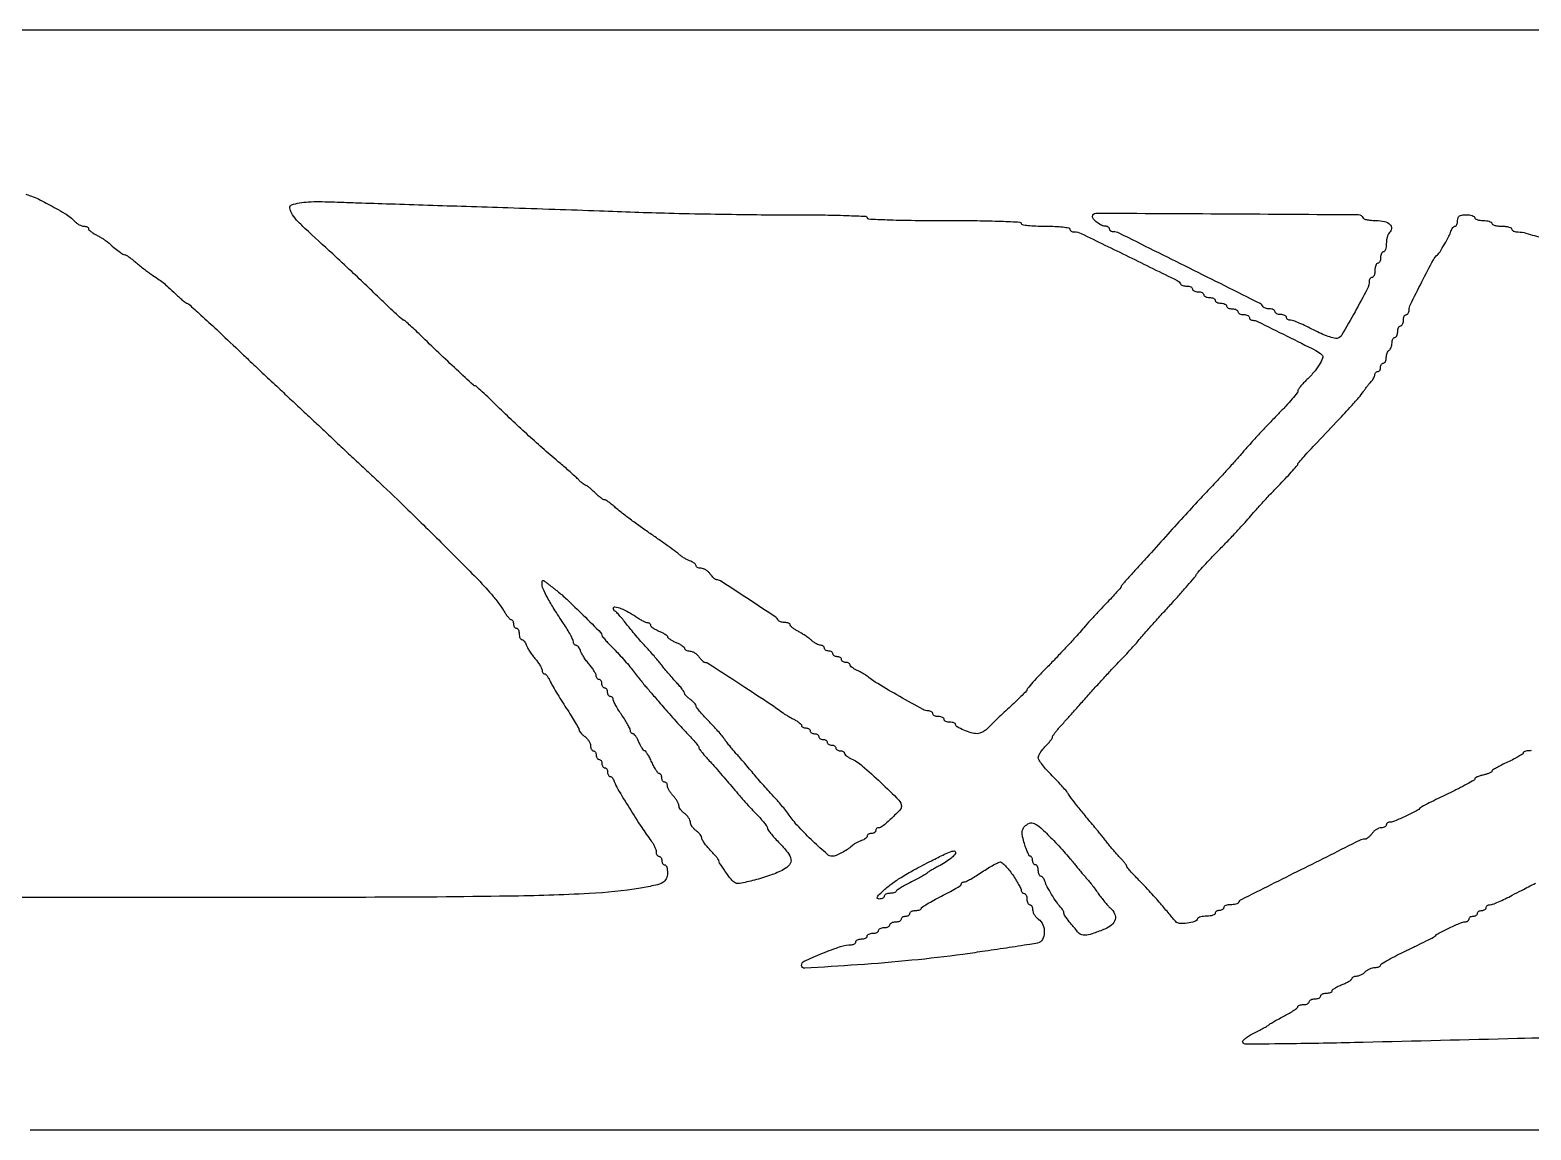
# Model space of a CAD drawing. Extents: x 375 to 2700, y 57 to 443.
# Drawn here: x 1538 to 2064, y 57 to 443 of the extents above; entities that cross this region are included whole.
import ezdxf

# ---------------------------------------------------------------- set-up
doc = ezdxf.new("R2010")
doc.units = 0

msp = doc.modelspace()

# ---------------------------------------------------------------- linework, layer by layer
for points in [[(2311.038966, 442.808116, 0.000006), (1547.582496, 442.770395, 0.000004), (781.411696, 442.718569, 0.042202)], [(1536.047531, 385.225126, -0.051824), (1541.148454, 383.175194, -0.002874), (1546.648724, 380.231333, -0.014624), (1549.651088, 378.486599, -0.026241), (1551.5942, 377.133899, -0.040246), (1553.10661, 375.75, 0.044172), (1553.850079, 375.080337, 0.038108), (1554.735978, 374.514063, 0.039906), (1555.624778, 374.124797, 0.083451), (1556.367295, 374, -0.048925), (1556.992111, 373.938715, -0.068925), (1557.520393, 373.755888, -0.089107), (1557.876108, 373.486284, -0.188304), (1558, 373.16898, 0.193066), (1558.16328, 372.761879, 0.030557), (1558.807812, 372.165246, 0.030119), (1559.696866, 371.523118, 0.022236), (1560.75, 370.91898, -0.010413), (1561.886336, 370.302343, -0.009625), (1563.026595, 369.623075, -0.009662), (1564.018437, 368.97914, -0.031412), (1564.638409, 368.5, 0.006495), (1566.937236, 366.532977, 0.015218), (1568.717709, 365.138692, 0.015457), (1570.08221, 364.199156, 0.143584), (1570.761431, 363.998779, -0.140849), (1571.195342, 363.873295, -0.012199), (1572.164295, 363.230451, -0.015302), (1573.29708, 362.385696, -0.011282), (1574.5, 361.384912, 0.008664), (1575.831213, 360.265545, 0.006246), (1577.353125, 359.061423, 0.00631), (1578.829523, 357.952431, 0.01358), (1580, 357.143984, -0.008231), (1582.365005, 355.547571, -0.017505), (1584.128615, 354.220097, -0.015283), (1585.936104, 352.663996, -0.004922), (1588.521089, 350.25, 0.00665), (1589.863961, 349.004617, 0.009911), (1591.074102, 347.954687, 0.005406), (1592.11316, 347.107552, 0.169903), (1592.420534, 347, -0.185184), (1593.071071, 346.750506, -0.001366), (1597.424148, 342.814136, -0.004143), (1602.937872, 337.716672, -0.001563), (1610.567301, 330.5, 0.001001), (1614.137016, 327.115797, 0.000432), (1618.90789, 322.61875, 0.000427), (1623.994284, 317.840768, 0.000566), (1628.633668, 313.5, -0.000336), (1633.08243, 309.341412, -0.000322), (1637.591172, 305.115625, -0.000318), (1641.565712, 301.380943, -0.001157), (1644.084635, 299, 0.001273), (1646.631819, 296.593458, 0.000331), (1650.739443, 292.7375, 0.000337), (1655.425833, 288.349999, 0.000344), (1660.084864, 284, -0.005603), (1670.009931, 274.535927, -0.00284), (1682.300942, 262.413004, -0.002298), (1693.878146, 250.757004, -0.016174), (1699.299871, 244.879306, -0.011325), (1700.493668, 243.43308, -0.008079), (1701.76659, 241.763023, -0.008162), (1702.929138, 240.130401, -0.017226), (1703.765478, 238.819867, 0.019197), (1704.460698, 237.739879, 0.026259), (1705.17232, 236.828336, 0.025129), (1705.816333, 236.158307, 0.19101), (1706.215608, 236, -0.184104), (1706.515044, 235.885877, -0.090423), (1706.769585, 235.559375, -0.070293), (1706.942088, 235.07398, -0.05032), (1707, 234.5, 0.064853), (1707.074694, 233.926543, 0.082425), (1707.29375, 233.440625, 0.098894), (1707.618646, 233.115568, 0.148195), (1708, 233, -0.191087), (1708.381882, 232.848523, -0.088204), (1708.70625, 232.4125, -0.068025), (1708.926307, 231.765418, -0.048028), (1709, 231, 0.044675), (1709.068541, 230.234421, 0.064527), (1709.273955, 229.5875, 0.08442), (1709.576219, 229.150174, 0.202082), (1709.932612, 229, -0.162935), (1710.332942, 228.865987, -0.060443), (1710.766334, 228.44842, -0.051763), (1711.16428, 227.840791, -0.042289), (1711.461189, 227.122282, 0.049897), (1711.855998, 226.206507, 0.016616), (1712.607711, 224.952411, 0.016352), (1713.537979, 223.609748, 0.017918), (1714.527355, 222.372282, -0.019658), (1715.473079, 221.180941, -0.0229), (1716.272294, 219.976545, -0.022693), (1716.847615, 218.910017, -0.112557), (1716.998779, 218.25, 0.065346), (1717.061975, 217.772134, 0.082709), (1717.24624, 217.367188, 0.098938), (1717.519249, 217.096305, 0.147111), (1717.839485, 217, -0.193045), (1718.237386, 216.840428, -0.036005), (1718.776004, 216.245808, -0.033891), (1719.339414, 215.415674, -0.025256), (1719.848784, 214.432537, 0.023351), (1720.571974, 213.023595, 0.00473), (1721.994109, 210.598466, 0.00498), (1723.70428, 207.807797, 0.004645), (1725.509299, 204.985754, -0.00516), (1727.230018, 202.28939, -0.007593), (1728.680857, 199.8827, -0.004012), (1729.855067, 197.828528, -0.128518), (1730, 197.273976, 0.149213), (1730.126069, 196.860935, 0.032236), (1730.5875, 196.262607, 0.030944), (1731.234362, 195.612961, 0.025294), (1732, 195, -0.052224), (1732.765149, 194.316802, -0.045499), (1733.4125, 193.459276, -0.047927), (1733.855253, 192.565449, -0.091287), (1734, 191.779241, 0.054248), (1734.074067, 191.098578, 0.073949), (1734.29375, 190.522652, 0.093597), (1734.618433, 190.136147, 0.173062), (1735, 190, -0.148195), (1735.381354, 189.884432, -0.098894), (1735.70625, 189.559375, -0.082425), (1735.925306, 189.073457, -0.064853), (1736, 188.5, 0.064853), (1736.074694, 187.926543, 0.082425), (1736.29375, 187.440625, 0.098894), (1736.618646, 187.115568, 0.148195), (1737, 187, -0.148195), (1737.381354, 186.884432, -0.098894), (1737.70625, 186.559375, -0.082425), (1737.925306, 186.073457, -0.064853), (1738, 185.5, 0.064853), (1738.074694, 184.926543, 0.082425), (1738.29375, 184.440625, 0.098894), (1738.618646, 184.115568, 0.148195), (1739, 184, -0.148195), (1739.381354, 183.884432, -0.098894), (1739.70625, 183.559375, -0.082425), (1739.925306, 183.073457, -0.064853), (1740, 182.5, 0.056959), (1740.065572, 181.926261, 0.076307), (1740.25949, 181.440625, 0.095369), (1740.54638, 181.115096, 0.166062), (1740.883369, 181, -0.160182), (1741.263407, 180.875044, -0.060145), (1741.676526, 180.485938, -0.051696), (1742.05725, 179.919618, -0.042642), (1742.343003, 179.25, 0.055074), (1743.582045, 176.535072, 0.004441), (1747.672424, 169.819371, 0.006516), (1751.968869, 163.101261, 0.017524), (1755.25, 158.476536, -0.029701), (1755.919777, 157.482063, -0.027515), (1756.485938, 156.390085, -0.02859), (1756.880136, 155.361981, -0.077396), (1757, 154.592271, 0.060922), (1757.074465, 153.983391, 0.079515), (1757.29375, 153.46773, 0.097418), (1757.618602, 153.122503, 0.156656), (1758, 153, -0.148195), (1758.381354, 152.884432, -0.098894), (1758.70625, 152.559375, -0.082425), (1758.925306, 152.073457, -0.064853), (1759, 151.5, 0.064853), (1759.074694, 150.926543, 0.082425), (1759.29375, 150.440625, 0.098894), (1759.618646, 150.115568, 0.148195), (1760, 150, -0.248869), (1760.383938, 149.796282, -0.065419), (1760.70625, 149.15301, -0.050578), (1760.927166, 148.221124, -0.032936), (1761, 147.116631, -0.106043), (1760.568517, 145.105035, -0.161769), (1759.370575, 143.801866, -0.074419), (1756.87974, 142.869648, -0.010583), (1751.5, 141.843986, -0.029729), (1733.51971, 139.898426, -0.008339), (1705.269353, 139.00349, -0.003443), (1655.226733, 138.597912, -0.000311), (1530, 138.523191, -0.000341), (1405.37658, 138.611122, -0.003405)], [(2063.765418, 190.073693, -0.048028), (2063, 190, 0.035676), (2062.233754, 189.945257, 0.053938), (2061.586455, 189.779687, 0.070374), (2061.141838, 189.53754, 0.235946), (2060.996443, 189.25, -0.252497), (2060.780969, 188.855014, -0.010688), (2059.380395, 187.985938, -0.016166), (2057.605333, 187.012383, -0.010555), (2055.5, 186, 0.009436), (2053.394537, 184.993349, 0.01459), (2051.619605, 184.037402, 0.008847), (2050.202533, 183.186222, 0.257178), (2050.003557, 182.829455, -0.262809), (2049.832938, 182.530977, -0.030209), (2049.119795, 182.162328, -0.03015), (2048.149715, 181.801143, -0.019987), (2047, 181.5, 0.022001), (2045.850651, 181.194005, 0.032827), (2044.88125, 180.818207, 0.034481), (2044.177154, 180.429536, 0.254669), (2044, 180.104282, -0.268215), (2043.763896, 179.695806, -0.004052), (2041.282813, 178.293289, -0.009659), (2038.295788, 176.711228, -0.006082), (2034.75, 174.973862, 0.00249), (2031.168922, 173.250991, 0.003764), (2028.070312, 171.712211, 0.001494), (2025.429035, 170.365733, 0.087604), (2025, 170.040124, -0.086721), (2023.608288, 168.980058, -0.008474), (2019.809686, 167.093354, -0.007695), (2015.926797, 165.318901, -0.103685), (2014.405499, 165, 0.069431), (2013.868319, 164.925045, 0.085487), (2013.412865, 164.70625, 0.100023), (2013.108342, 164.381338, 0.139299), (2013, 164, -0.173062), (2012.863853, 163.618433, -0.093597), (2012.477348, 163.29375, -0.073949), (2011.901422, 163.074067, -0.054248), (2011.220759, 163, 0.091287), (2010.434551, 162.855253, 0.047927), (2009.540724, 162.4125, 0.045499), (2008.683198, 161.765149, 0.052224), (2008, 161, -0.030467), (2007.374085, 160.234537, -0.034929), (2006.685933, 159.5875, -0.037459), (2006.035127, 159.132733, -0.134559), (2005.55084, 159, 0.116259), (2003.628482, 158.546894, 0.000434), (1982.979555, 148.217885, 0.000308), (1962.110682, 137.740151, 0.173369), (1961.166667, 136.75, -0.182175), (1960.880892, 136.460326, -0.041405), (1960.221354, 136.220313, -0.037653), (1959.366338, 136.055005, -0.028936), (1958.416667, 136, 0.039486), (1957.491297, 135.926807, 0.058687), (1956.709896, 135.70625, 0.077179), (1956.177934, 135.382736, 0.221088), (1956, 135, -0.148195), (1955.884432, 134.618646, -0.098894), (1955.559375, 134.29375, -0.082425), (1955.073457, 134.074694, -0.064853), (1954.5, 134, 0.064853), (1953.926543, 133.925306, 0.082425), (1953.440625, 133.70625, 0.098894), (1953.115568, 133.381354, 0.148195), (1953, 133, -0.250638), (1952.794591, 132.61597, -0.064635), (1952.143229, 132.29375, -0.050076), (1951.200605, 132.072814, -0.032551), (1950.083333, 132, 0.028158), (1948.942137, 131.935681, 0.037859), (1947.925521, 131.741975, 0.041861), (1947.150241, 131.461049, 0.196676), (1946.833333, 131.121616, -0.226948), (1945.756355, 130.094379, -0.049017), (1943.17254, 129.523443, -0.049138), (1940.499619, 129.466453, -0.201097), (1939.086003, 130.191257, 0.000052), (1938.443816, 130.953347, 0.000009), (1937.208168, 132.419343, 0.00001), (1935.755082, 134.143184, 0.000008), (1934.241702, 135.938423, 0.006561), (1932.5024, 137.947494, 0.00374), (1930.350687, 140.331854, 0.003734), (1928.148663, 142.699816, 0.006174), (1926.25, 144.662107, -0.006225), (1924.621326, 146.345711, -0.009381), (1923.248437, 147.85653, -0.004789), (1922.131988, 149.157379, -0.176727), (1922, 149.519139, 0.153602), (1921.894849, 149.853346, 0.012242), (1921.339062, 150.609051, 0.015672), (1920.611854, 151.490243, 0.011357), (1919.75, 152.426566, -0.009578), (1918.709857, 153.548547, -0.004698), (1917.426563, 155.014622, -0.004659), (1916.121242, 156.563405, -0.006751), (1915, 157.95711, 0.001915), (1913.921328, 159.324777, 0.001524), (1912.746988, 160.792863, 0.00154), (1911.65048, 162.146558, 0.003873), (1910.840811, 163.124302, -0.00264), (1907.37049, 167.294025, -0.004934), (1904.612899, 170.711354, -0.005074), (1902.537492, 173.391325, -0.031519), (1901.576649, 174.839557, 0.045046), (1900.949344, 175.731774, 0.006719), (1899.506704, 177.389069, 0.007512), (1897.742302, 179.303164, 0.006412), (1895.826649, 181.268589, -0.014368), (1893.978173, 183.226468, -0.019016), (1892.417828, 185.117399, -0.016637), (1891.252786, 186.754143, -0.147387), (1891, 187.593074, -0.109418), (1891.164449, 188.33555, -0.030736), (1891.734375, 189.385295, -0.029427), (1892.54317, 190.523784, -0.027227), (1893.5, 191.590909, 0.013254), (1894.457506, 192.60057, 0.017856), (1895.265625, 193.566496, 0.015032), (1895.874186, 194.39956, 0.151352), (1896, 194.805673, -0.138785), (1896.115524, 195.213853, -0.014892), (1896.660938, 196.043798, -0.017412), (1897.388304, 197.008587, -0.013177), (1898.25, 198.016857, 0.000968), (1899.573371, 199.490893, 0.00015), (1902.189062, 202.417514, 0.000167), (1905.272148, 205.871493, 0.000145), (1908.5, 209.492204, -0.002063), (1911.819906, 213.18754, -0.002046), (1915.179624, 216.865935, -0.002005), (1918.144734, 220.059944, -0.007952), (1920.005102, 221.985564, 0.006908), (1921.557067, 223.585267, 0.00434), (1923.328889, 225.49576, 0.004355), (1925.040199, 227.4066, 0.007949), (1926.398066, 229, -0.00801), (1928.015449, 230.897467, -0.001834), (1930.81196, 234.050366, -0.001896), (1934.062492, 237.660543, -0.001847), (1937.368793, 241.277841, 0.00334), (1940.53092, 244.758226, 0.004497), (1943.343895, 247.953543, 0.003111), (1945.658913, 250.665321, 0.047587), (1946.359162, 251.677304, -0.052822), (1947.046454, 252.648723, -0.004482), (1949.090608, 254.931714, -0.005902), (1951.591521, 257.610742, -0.004534), (1954.383334, 260.478976, 0.004266), (1957.40114, 263.576068, 0.003464), (1960.584479, 266.945729, 0.0035), (1963.475178, 270.092282, 0.009085), (1965.5, 272.410829, -0.007605), (1967.471107, 274.681398, -0.003289), (1970.160938, 277.646838, -0.003253), (1973.064375, 280.764807, -0.004309), (1975.75, 283.562797, 0.004033), (1978.145584, 286.055857, 0.006292), (1980.164062, 288.245215, 0.002238), (1981.862314, 290.151491, 0.182815), (1982, 290.515477, -0.179092), (1982.134899, 290.880016, -0.002377), (1983.738077, 292.731642, -0.006448), (1985.649012, 294.861563, -0.004148), (1987.916859, 297.283996, 0.001207), (1995.451776, 305.238218, 0.004322), (2000.210313, 310.374123, 0.005953), (2003.362936, 313.92022, 0.029135), (2005, 316.044568, -0.009436), (2005.665757, 316.982688, -0.007251), (2006.426563, 317.982314, -0.007339), (2007.165564, 318.896655, -0.017266), (2007.75, 319.551101, 0.036429), (2008.228356, 320.129924, 0.033456), (2008.632812, 320.788225, 0.035139), (2008.912756, 321.425682, 0.0861), (2009, 321.928571, -0.09221), (2009.076077, 322.337584, -0.096076), (2009.29375, 322.685268, -0.099376), (2009.618459, 322.917947, -0.106313), (2010, 323, 0.148195), (2010.381354, 323.115568, 0.098894), (2010.70625, 323.440625, 0.082425), (2010.925306, 323.926543, 0.064853), (2011, 324.5, -0.064853), (2011.074694, 325.073457, -0.082425), (2011.29375, 325.559375, -0.098894), (2011.618646, 325.884432, -0.148195), (2012, 326, 0.186414), (2012.381787, 326.147465, 0.089706), (2012.70625, 326.570164, 0.069539), (2012.926216, 327.198222, 0.049547), (2013, 327.940983, -0.046881), (2013.074077, 328.729296, -0.046318), (2013.29375, 329.49335, -0.050262), (2013.616444, 330.123976, -0.111412), (2014, 330.5, 0.111412), (2014.383556, 330.876024, 0.050262), (2014.70625, 331.50665, 0.046318), (2014.925923, 332.270704, 0.046881), (2015, 333.059017, -0.049547), (2015.073784, 333.801778, -0.069539), (2015.29375, 334.429836, -0.089706), (2015.618213, 334.852535, -0.186414), (2016, 335, 0.191087), (2016.381882, 335.151477, 0.088204), (2016.70625, 335.5875, 0.068025), (2016.926307, 336.234582, 0.048028), (2017, 337, -0.048028), (2017.073693, 337.765418, -0.068025), (2017.29375, 338.4125, -0.088204), (2017.618118, 338.848523, -0.191087), (2018, 339, 0.191087), (2018.381882, 339.151477, 0.088204), (2018.70625, 339.5875, 0.068025), (2018.926307, 340.234582, 0.048028), (2019, 341, -0.048028), (2019.073693, 341.765418, -0.068025), (2019.29375, 342.4125, -0.088204), (2019.618118, 342.848523, -0.191087), (2020, 343, 0.161702), (2020.381438, 343.126671, 0.096369), (2020.70625, 343.484266, 0.077789), (2020.925664, 344.018073, 0.058747), (2021, 344.648566, -0.115998), (2021.441743, 346.527044, -0.002881), (2025.443456, 354.450239, -0.003362), (2029.495337, 362.229841, -0.094649), (2030.914062, 364, 0.076312), (2031.827148, 365.057934, 0.009004), (2033.434413, 367.728923, 0.010911), (2034.941006, 370.474476, 0.043265), (2035.678279, 372.25, -0.042985), (2035.955892, 372.919615, -0.052305), (2036.329726, 373.485937, -0.061039), (2036.738081, 373.874766, -0.161118), (2037.116631, 374, 0.2107), (2037.454424, 374.148959, 0.081235), (2037.74051, 374.5875, 0.061847), (2037.935204, 375.234305, 0.042236), (2038, 376, -0.081208), (2038.159458, 376.975317, -0.166173), (2038.625, 377.583333, -0.116834), (2039.499083, 377.907747, -0.030703), (2041, 378, -0.031626), (2042.149251, 377.927234, -0.048861), (2043.11875, 377.70625, -0.06271), (2043.790443, 377.384262, -0.254951), (2044, 377, 0.254951), (2044.209557, 376.615738, 0.06271), (2044.88125, 376.29375, 0.048861), (2045.850749, 376.072766, 0.031626), (2047, 376, -0.031626), (2048.149251, 375.927234, -0.048861), (2049.11875, 375.70625, -0.06271), (2049.790443, 375.384262, -0.254951), (2050, 375, 0.277684), (2050.232098, 374.614308, 0.052312), (2051.028125, 374.29375, 0.042582), (2052.158889, 374.072542, 0.027026), (2053.5, 374, -0.027026), (2054.841111, 373.927458, -0.042582), (2055.971875, 373.70625, -0.052312), (2056.767902, 373.385692, -0.277684), (2057, 373, 0.208273), (2057.167359, 372.615649, 0.080594), (2057.660937, 372.286166, 0.0617), (2058.388628, 372.057456, 0.042476), (2059.25, 371.974183, -0.067946), (2061.936932, 371.575906, -0.007363), (2067.944215, 369.733659, -0.00546)], [(2255.125535, 93.541908, -0.000011), (2224.8, 92.864846, -0.000011), (2192.965819, 92.155472, -0.000015), (2164.5, 91.522619, 0.000172)], [(2079.026302, 89.544429, 0.000358), (2059, 89.049435, -0.000331), (2004.91311, 87.709659, -0.002647), (1979.973698, 87.240514, -0.001114), (1963.90371, 87.059144, -0.262352), (1962.656175, 87.747303, -0.334948), (1962.704348, 88.264744, -0.037433), (1963.620449, 89.129764, -0.033573), (1965.012254, 90.11245, -0.02023), (1966.778947, 91.094181, 0.00448), (1968.623837, 92.044606, 0.0062), (1970.260066, 92.932262, 0.004024), (1971.614929, 93.703543, 0.074233), (1972, 94.010981, -0.071602), (1972.384671, 94.321409, -0.0038), (1973.748438, 95.117597, -0.005908), (1975.394012, 96.035944, -0.004263), (1977.25, 97.022753, 0.011632), (1979.070164, 98.025197, 0.017466), (1980.604687, 98.9907, 0.012503), (1981.800049, 99.846857, 0.235266), (1982, 100.248283, -0.236324), (1982.144257, 100.536447, -0.07087), (1982.5875, 100.779183, -0.054182), (1983.23401, 100.945136, -0.035767), (1984, 101, 0.048028), (1984.765418, 101.073693, 0.068025), (1985.4125, 101.29375, 0.088204), (1985.848523, 101.618118, 0.191087), (1986, 102, -0.191087), (1986.151477, 102.381882, -0.088204), (1986.5875, 102.70625, -0.068025), (1987.234582, 102.926307, -0.048028), (1988, 103, 0.048028), (1988.765418, 103.073693, 0.068025), (1989.4125, 103.29375, 0.088204), (1989.848523, 103.618118, 0.191087), (1990, 104, -0.191087), (1990.151477, 104.381882, -0.088204), (1990.5875, 104.70625, -0.068025), (1991.234582, 104.926307, -0.048028), (1992, 105, 0.038787), (1992.765855, 105.059499, 0.057859), (1993.4125, 105.238923, 0.076066), (1993.853242, 105.501972, 0.223848), (1994, 105.813354, -0.231074), (1994.191736, 106.206081, -0.026011), (1995.028125, 106.791189, -0.027303), (1996.159192, 107.414732, -0.018834), (1997.5, 108, 0.018834), (1998.840808, 108.585268, 0.027303), (1999.971875, 109.208811, 0.026011), (2000.808264, 109.793919, 0.231074), (2001, 110.186646, -0.185696), (2001.119442, 110.497163, -0.089931), (2001.461607, 110.761077, -0.069773), (2001.970095, 110.939976, -0.049786), (2002.571429, 111, 0.075276), (2003.281635, 111.107533, 0.03846), (2004.121875, 111.440625, 0.037117), (2004.953005, 111.925927, 0.045706), (2005.642857, 112.5, -0.054664), (2006.358587, 113.074273, -0.038656), (2007.26875, 113.559375, -0.039128), (2008.223487, 113.890877, -0.064082), (2009.071429, 114, 0.040417), (2009.809859, 114.059788, 0.059772), (2010.433482, 114.239777, 0.078609), (2010.857406, 114.503952, 0.217491), (2011, 114.816262, -0.26557), (2011.256903, 115.265831, -0.004885), (2013.717187, 116.683371, -0.010641), (2016.704341, 118.283071, -0.006737), (2020.25, 120.026138, 0.00249), (2023.831078, 121.749009, 0.003764), (2026.929688, 123.287789, 0.001494), (2029.570965, 124.634267, 0.087604), (2030, 124.959876, -0.086721), (2031.391712, 126.019942, -0.008474), (2035.190314, 127.906646, -0.007695), (2039.073203, 129.681099, -0.103685), (2040.594501, 130, 0.069431), (2041.131681, 130.074955, 0.085487), (2041.587135, 130.29375, 0.100023), (2041.891658, 130.618662, 0.139299), (2042, 131, -0.148195), (2042.115568, 131.381354, -0.098894), (2042.440625, 131.70625, -0.082425), (2042.926543, 131.925306, -0.064853), (2043.5, 132, 0.064853), (2044.073457, 132.074694, 0.082425), (2044.559375, 132.29375, 0.098894), (2044.884432, 132.618646, 0.148195), (2045, 133, -0.148195), (2045.115568, 133.381354, -0.098894), (2045.440625, 133.70625, -0.082425), (2045.926543, 133.925306, -0.064853), (2046.5, 134, 0.064853), (2047.073457, 134.074694, 0.082425), (2047.559375, 134.29375, 0.098894), (2047.884432, 134.618646, 0.148195), (2048, 135, -0.140389), (2048.109224, 135.381338, -0.09991), (2048.416228, 135.70625, -0.085113), (2048.875372, 135.925078, -0.068843), (2049.416947, 136, 0.093295), (2050.281539, 136.162741, 0.008886), (2052.278, 136.983107, 0.011098), (2054.638067, 138.065037, 0.008529), (2057.166947, 139.346748, -0.002293), (2060.435578, 141.05495, -0.000733), (2065.311541, 143.565703, -0.000731)]]:
    msp.add_lwpolyline(points, format="xyb")
for points in [[(1690.5, 380.977135, -0.000334), (1705.032038, 380.503864, -0.000232), (1721.44375, 379.950774, -0.000234), (1737.193998, 379.405267, -0.000484), (1749.5, 378.961346, 0.003069), (1761.455866, 378.591919, 0.001713), (1776.014062, 378.2814, 0.001709), (1790.738536, 378.068133, 0.002774), (1803.25, 377.99911, -0.00252), (1815.187956, 377.939328, -0.006485), (1823.812723, 377.740768, -0.002223), (1830.552454, 377.468098, -0.401128), (1831, 377, 0.400696), (1831.446136, 376.532682, 0.002337), (1838, 376.259259, 0.006659), (1846.39449, 376.060256, 0.002596), (1858, 376, -0.002596), (1869.60551, 375.939744, -0.006659), (1878, 375.740741, -0.002337), (1884.553864, 375.467318, -0.400696), (1885, 375, 0.362465), (1885.348392, 374.582553, 0.015687), (1887.375, 374.279412, 0.019442), (1890.081088, 374.06728, 0.009838), (1893.5, 374, -0.009838), (1896.918912, 373.93272, -0.019442), (1899.625, 373.720588, -0.015687), (1901.651608, 373.417447, -0.362465), (1902, 373, 0.156954), (1902.122748, 372.6186, 0.097359), (1902.468697, 372.29375, 0.079413), (1902.98542, 372.074457, 0.06079), (1903.595565, 372, -0.113374), (1906.005565, 371.446421, -0.001031), (1922.707795, 363.303424, -0.000716), (1939.67182, 354.959327, -0.175267), (1940.833333, 353.75, 0.15923), (1941.093607, 353.461515, 0.049842), (1941.631771, 353.220312, 0.044078), (1942.325242, 353.055268, 0.036404), (1943.083333, 353, -0.050201), (1943.816758, 352.926177, -0.070178), (1944.436979, 352.70625, -0.090315), (1944.854207, 352.38175, -0.184457), (1945, 352, 0.191087), (1945.151477, 351.618118, 0.088204), (1945.5875, 351.29375, 0.068025), (1946.234582, 351.073693, 0.048028), (1947, 351, -0.048028), (1947.765418, 350.926307, -0.068025), (1948.4125, 350.70625, -0.088204), (1948.848523, 350.381882, -0.191087), (1949, 350, 0.191087), (1949.151477, 349.618118, 0.088204), (1949.5875, 349.29375, 0.068025), (1950.234582, 349.073693, 0.048028), (1951, 349, -0.048028), (1951.765418, 348.926307, -0.068025), (1952.4125, 348.70625, -0.088204), (1952.848523, 348.381882, -0.191087), (1953, 348, 0.191087), (1953.151477, 347.618118, 0.088204), (1953.5875, 347.29375, 0.068025), (1954.234582, 347.073693, 0.048028), (1955, 347, -0.048028), (1955.765418, 346.926307, -0.068025), (1956.4125, 346.70625, -0.088204), (1956.848523, 346.381882, -0.191087), (1957, 346, 0.191087), (1957.151477, 345.618118, 0.088204), (1957.5875, 345.29375, 0.068025), (1958.234582, 345.073693, 0.048028), (1959, 345, -0.048028), (1959.765418, 344.926307, -0.068025), (1960.4125, 344.70625, -0.088204), (1960.848523, 344.381882, -0.191087), (1961, 344, 0.191087), (1961.151477, 343.618118, 0.088204), (1961.5875, 343.29375, 0.068025), (1962.234582, 343.073693, 0.048028), (1963, 343, -0.048028), (1963.765418, 342.926307, -0.068025), (1964.4125, 342.70625, -0.088204), (1964.848523, 342.381882, -0.191087), (1965, 342, 0.115976), (1965.089682, 341.61856, 0.100479), (1965.342878, 341.29375, 0.093224), (1965.721489, 341.075728, 0.084339), (1966.167243, 341, -0.11479), (1967.813426, 340.617024, -0.001258), (1978.196054, 335.477177, -0.00194), (1988.246689, 330.421372, -0.068398), (1990.398653, 328.928396, -0.309939), (1990.669429, 327.753857, -0.044074), (1989.504228, 325.417406, -0.038983), (1987.485247, 322.64032, -0.027567), (1984.823131, 319.84879, 0.017761), (1983.742132, 318.758841, 0.022608), (1982.829295, 317.676288, 0.021407), (1982.160704, 316.724819, 0.143402), (1982, 316.176013, -0.17274), (1981.771785, 315.535151, -0.005595), (1979.991711, 313.401932, -0.010159), (1977.783069, 310.918529, -0.006816), (1975.163273, 308.166875, 0.004352), (1972.116064, 304.997717, 0.002714), (1968.597811, 301.233608, 0.002723), (1965.169569, 297.484899, 0.004941), (1962.413273, 294.376593, -0.003306), (1959.784612, 291.392626, -0.002276), (1956.768274, 288.044696, -0.002295), (1953.836566, 284.849925, -0.004681), (1951.5, 282.373944, 0.004556), (1947.430434, 278.063723, 0.001774), (1941.879259, 272.033137, 0.001662), (1935.56246, 265.075451, 0.001452), (1929, 257.756089, -0.001425), (1927.459169, 256.03735, -0.001009), (1925.720313, 254.116611, -0.001018), (1924.05179, 252.288514, -0.002156), (1922.75, 250.880282, 0.006649), (1921.696226, 249.719593, 0.009887), (1920.807812, 248.673528, 0.005434), (1920.091691, 247.775987, 0.167175), (1920, 247.509413, -0.182783), (1919.893991, 247.229116, -0.001846), (1918.457813, 245.614058, -0.005685), (1916.762363, 243.764307, -0.003622), (1914.75, 241.649218, 0.003987), (1912.44816, 239.226333, 0.002715), (1909.867188, 236.435661, 0.002736), (1907.406256, 233.715891, 0.005501), (1905.5, 231.538074, -0.007554), (1903.468226, 229.235996, -0.00281), (1900.545312, 226.059433, -0.002784), (1897.318911, 222.630834, -0.003362), (1894.25, 219.448876, 0.003956), (1891.471101, 216.560748, 0.00618), (1889.129688, 214.026423, 0.00216), (1887.157057, 211.818491, 0.183223), (1887, 211.404286, -0.192675), (1886.841834, 211.009076, -0.003976), (1885.333496, 209.451447, -0.008713), (1883.501078, 207.65281, -0.00568), (1881.326796, 205.638157, 0.003734), (1879.007625, 203.505971, 0.003782), (1876.730501, 201.348396, 0.003683), (1874.777021, 199.441329, 0.015412), (1873.64646, 198.25, -0.04633), (1872.721885, 197.389027, -0.039546), (1871.606086, 196.660938, -0.041377), (1870.476026, 196.161166, -0.083615), (1869.519029, 196, -0.0697), (1867.422796, 196.293641, -0.032515), (1864.833971, 197.21919, -0.026456), (1862.531327, 198.363652, -0.267691), (1862.007802, 199.25, 0.235061), (1861.860952, 199.537567, 0.069969), (1861.414792, 199.779687, 0.053772), (1860.766546, 199.945248, 0.035668), (1860, 200, -0.048028), (1859.234582, 200.073693, -0.068025), (1858.5875, 200.29375, -0.088204), (1858.151477, 200.618118, -0.191087), (1858, 201, 0.191087), (1857.848523, 201.381882, 0.088204), (1857.4125, 201.70625, 0.068025), (1856.765418, 201.926307, 0.048028), (1856, 202, -0.048028), (1855.234582, 202.073693, -0.068025), (1854.5875, 202.29375, -0.088204), (1854.151477, 202.618118, -0.191087), (1854, 203, 0.1567), (1853.877461, 203.381399, 0.097409), (1853.532127, 203.70625, 0.079499), (1853.016308, 203.925536, 0.060903), (1852.407241, 204, -0.127027), (1850.598569, 204.467035, -0.002623), (1842.390485, 209.065264, -0.005424), (1834.680614, 213.548914, -0.041832), (1831.287591, 215.977395, 0.032451), (1830.649044, 216.452762, 0.01175), (1829.68591, 217.045334, 0.011596), (1828.598031, 217.646543, 0.013539), (1827.537591, 218.164826, -0.025552), (1826.565908, 218.66899, -0.034191), (1825.745417, 219.227994, -0.036444), (1825.158364, 219.763251, -0.191973), (1825, 220.160515, 0.173704), (1824.885254, 220.480842, 0.093425), (1824.559375, 220.753401, 0.073734), (1824.073846, 220.937834, 0.054008), (1823.5, 221, -0.064853), (1822.926543, 221.074694, -0.082425), (1822.440625, 221.29375, -0.098894), (1822.115568, 221.618646, -0.148195), (1822, 222, 0.148195), (1821.884432, 222.381354, 0.098894), (1821.559375, 222.70625, 0.082425), (1821.073457, 222.925306, 0.064853), (1820.5, 223, -0.064853), (1819.926543, 223.074694, -0.082425), (1819.440625, 223.29375, -0.098894), (1819.115568, 223.618646, -0.148195), (1819, 224, 0.148195), (1818.884432, 224.381354, 0.098894), (1818.559375, 224.70625, 0.082425), (1818.073457, 224.925306, 0.064853), (1817.5, 225, -0.064853), (1816.926543, 225.074694, -0.082425), (1816.440625, 225.29375, -0.098894), (1816.115568, 225.618646, -0.148195), (1816, 226, 0.130232), (1815.898958, 226.381353, 0.100668), (1815.614765, 226.70625, 0.088576), (1815.189641, 226.92476, 0.07466), (1814.688561, 227, -0.092427), (1814.052088, 227.118669, -0.03133), (1813.192906, 227.514062, -0.02991), (1812.277116, 228.080266, -0.030203), (1811.438561, 228.75, 0.023044), (1810.499394, 229.522358, 0.01195), (1809.26164, 230.402763, 0.011856), (1807.944357, 231.248315, 0.017647), (1806.75, 231.91898, -0.022236), (1805.696866, 232.523118, -0.030119), (1804.807812, 233.165246, -0.030557), (1804.16328, 233.761879, -0.193066), (1804, 234.16898, 0.21365), (1803.857686, 234.486831, 0.080106), (1803.436979, 234.755888, 0.060941), (1802.81716, 234.939082, 0.041436), (1802.083333, 235, -0.037489), (1801.325258, 235.056919, -0.045192), (1800.631771, 235.22678, -0.051297), (1800.094407, 235.475203, -0.158217), (1799.833333, 235.772016, 0.14515), (1798.925067, 236.859414, 0.001122), (1789.26417, 243.249706, 0.00112), (1779.573918, 249.597124, 0.145428), (1778.218078, 250, -0.154386), (1777.828222, 250.123316, -0.030268), (1777.246187, 250.5875, -0.029517), (1776.608841, 251.234298, -0.023629), (1776, 252, 0.052224), (1775.316802, 252.765149, 0.045499), (1774.459276, 253.4125, 0.047927), (1773.565449, 253.855253, 0.091287), (1772.779241, 254, -0.050444), (1772.098413, 254.068862, -0.070413), (1771.522652, 254.273955, -0.090535), (1771.135398, 254.5766, -0.183739), (1771, 254.932612, 0.163147), (1770.865778, 255.333016, 0.060375), (1770.447391, 255.766661, 0.051702), (1769.83863, 256.164969, 0.042211), (1769.118778, 256.462301, -0.038739), (1768.253753, 256.812598, -0.018272), (1767.194913, 257.389328, -0.017983), (1766.124618, 258.077245, -0.024173), (1765.211166, 258.779689, 0.017493), (1763.954191, 259.773292, 0.00235), (1761.228815, 261.757159, 0.002712), (1757.973598, 264.076661, 0.00228), (1754.499795, 266.5, -0.004655), (1750.953799, 268.998829, -0.004758), (1747.480912, 271.545313, -0.004622), (1744.507175, 273.812783, -0.01977), (1742.801653, 275.25, 0.012987), (1741.585686, 276.303208, 0.017261), (1740.424274, 277.192187, 0.014626), (1739.425541, 277.86022, 0.140994), (1738.939699, 278, -0.142796), (1738.471915, 278.136376, -0.018485), (1737.605866, 278.734375, -0.020338), (1736.610324, 279.542651, -0.015695), (1735.590909, 280.5, 0.010983), (1734.590219, 281.457667, 0.015343), (1733.651705, 282.265625, 0.011658), (1732.846458, 282.886442, 0.159705), (1732.5, 283, -0.154241), (1732.158441, 283.107932, -0.013242), (1731.413554, 283.660937, -0.0165), (1730.54681, 284.388176, -0.012038), (1729.631248, 285.25, 0.008906), (1728.486291, 286.341362, 0.003485), (1726.869053, 287.808155, 0.003448), (1725.096977, 289.371151, 0.004285), (1723.426703, 290.799039, -0.004663), (1717.775692, 295.637372, -0.004897), (1712.308416, 300.502598, -0.004866), (1706.90468, 305.503721, -0.004473), (1701.444276, 310.75, 0.002917), (1698.569624, 313.529183, 0.004636), (1696.073699, 315.870313, 0.001228), (1693.880542, 317.879624, 0.186939), (1693.569827, 318, -0.188276), (1692.95123, 318.241494, -0.000672), (1687.056975, 323.685766, -0.003706), (1680.824413, 329.544477, -0.003259), (1674.404495, 335.75, 0.004686), (1672.310888, 337.762167, 0.007233), (1670.460278, 339.457812, 0.002929), (1668.85572, 340.869107, 0.180819), (1668.50561, 341, -0.185062), (1668.147114, 341.137393, -0.001622), (1665.944085, 343.129687, -0.005338), (1663.426523, 345.470947, -0.003385), (1660.540829, 348.25, 0.002722), (1655.538136, 353.080616, 0.002408), (1650.274969, 358.059425, 0.001743), (1643.606014, 364.263984, 0.000593), (1633.875122, 373.232813, -0.023547), (1630.971674, 376.166433, -0.054262), (1629.158756, 378.680638, -0.103688), (1628.58031, 380.488474, -0.352377), (1629.206876, 381.456287, -0.034164), (1632.02326, 382.176519, -0.030961), (1635.005978, 382.536653, -0.019029), (1639.09275, 382.619228, -0.004358), (1646, 382.435691, 0.000522), (1652.446989, 382.214877, 0.000107), (1663.815625, 381.839809, 0.000113), (1677.022615, 381.409916, 0.000106)], [(2004.833333, 376.870949, 0.232814), (2005.199866, 376.530998, 0.026227), (2006.334718, 376.255841, 0.027462), (2007.801095, 376.06336, 0.018904), (2009.476345, 376, -0.057967), (2012.351802, 375.665512, -0.133939), (2014.246931, 374.635352, -0.231829), (2014.775841, 373.190833, -0.171857), (2014.032783, 371.632783, 0.096372), (2013.635386, 371.043407, 0.034485), (2013.30338, 370.08088, 0.032677), (2013.076173, 368.947688, 0.033149), (2013, 367.8, -0.033941), (2012.927113, 366.727502, -0.051875), (2012.70625, 365.8225, -0.067418), (2012.383711, 365.1994, -0.244321), (2012, 365, 0.191087), (2011.618118, 364.848523, 0.088204), (2011.29375, 364.4125, 0.068025), (2011.073693, 363.765418, 0.048028), (2011, 363, -0.048028), (2010.926307, 362.234582, -0.068025), (2010.70625, 361.5875, -0.088204), (2010.381882, 361.151477, -0.191087), (2010, 361, 0.226478), (2009.617064, 360.817169, 0.074992), (2009.29375, 360.265625, 0.057076), (2009.073116, 359.457356, 0.038131), (2009, 358.5, -0.038131), (2008.926884, 357.542644, -0.057076), (2008.70625, 356.734375, -0.074992), (2008.382936, 356.182831, -0.226478), (2008, 356, 0.109079), (2007.618491, 355.915768, 0.099781), (2007.29375, 355.677248, 0.095295), (2007.075976, 355.320751, 0.08983), (2007, 354.901271, -0.119375), (2006.289399, 351.967345, -0.007346), (2002.031558, 343.983605, -0.005317), (1997.458873, 335.908879, -0.199879), (1995.8221, 334.663729, -0.131594), (1994.766866, 334.669962, -0.018051), (1992.648337, 335.333872, -0.019707), (1990.146515, 336.330801, -0.015505), (1987.518514, 337.599018, 0.008681), (1984.911092, 338.901466, 0.011213), (1982.471804, 340.000962, 0.009099), (1980.407553, 340.832278, 0.091416), (1979.497869, 341, -0.064949), (1978.925231, 341.0747, -0.082493), (1978.439999, 341.29375, -0.098924), (1978.115406, 341.618647, -0.147997), (1978, 342, 0.191087), (1977.848523, 342.381882, 0.088204), (1977.4125, 342.70625, 0.068025), (1976.765418, 342.926307, 0.048028), (1976, 343, -0.048028), (1975.234582, 343.073693, -0.068025), (1974.5875, 343.29375, -0.088204), (1974.151477, 343.618118, -0.191087), (1974, 344, 0.184457), (1973.854207, 344.38175, 0.090315), (1973.436979, 344.70625, 0.070178), (1972.816758, 344.926177, 0.050201), (1972.083333, 345, -0.036404), (1971.325242, 345.055268, -0.044078), (1970.631771, 345.220312, -0.049842), (1970.093607, 345.461515, -0.15923), (1969.833333, 345.75, 0.173786), (1968.773221, 346.860119, 0.000275), (1943.957761, 359.27104, 0.000382), (1919.379961, 371.52275, 0.118427), (1917.25, 372.0123, -0.078634), (1916.772502, 372.083053, -0.091419), (1916.367188, 372.297363, -0.101883), (1916.096314, 372.619596, -0.124628), (1916, 373, 0.154765), (1915.879052, 373.381386, 0.09778), (1915.538393, 373.70625, 0.080164), (1915.02945, 373.925485, 0.061768), (1914.428571, 374, -0.119162), (1913.178885, 374.302121, -0.045183), (1911.652334, 375.269252, -0.044082), (1910.369857, 376.447644, -0.187027), (1910, 377.401838, -0.41547), (1911.176483, 378.573287, -0.000327), (1957.184975, 378.345849, -0.000351), (2003.123121, 378.056439, -0.308862)], [(1722.387931, 246, -0.026662), (1725.654117, 243.200185, -0.004755), (1731.419392, 237.593125, -0.001213), (1737.638167, 231.398865, -0.198795), (1738, 230.524765, 0.171741), (1738.146195, 230.11169, 0.008132), (1739.105478, 228.964877, 0.012577), (1740.32143, 227.627845, 0.008644), (1741.763328, 226.171599, -0.011745), (1743.45494, 224.441831, -0.006509), (1745.441163, 222.256657, -0.006487), (1747.396462, 219.989839, -0.010395), (1748.998946, 218, 0.001943), (1750.402733, 216.19527, 0.002274), (1751.749225, 214.494001, 0.002006), (1752.899788, 213.06558, 0.013895), (1753.485618, 212.383834, -0.006613), (1754.093309, 211.697134, -0.000845), (1755.377025, 210.202163, -0.000989), (1756.894133, 208.422221, -0.000824), (1758.5, 206.524249, 0.005406), (1760.373068, 204.351175, 0.002932), (1762.720313, 201.718069, 0.002921), (1765.140515, 199.066275, 0.004615), (1767.25, 196.823759, -0.006813), (1769.070154, 194.871694, -0.010133), (1770.604687, 193.109858, -0.005619), (1771.84034, 191.597517, -0.170064), (1772, 191.141683, 0.156136), (1772.139395, 190.706175, 0.009777), (1772.954688, 189.609085, 0.013673), (1774.004959, 188.326118, 0.00968), (1775.25, 186.942422, -0.006254), (1776.841554, 185.197813, -0.002393), (1779.014062, 182.732065, -0.002369), (1781.347578, 180.032174, -0.002908), (1783.5, 177.488032, 0.004806), (1785.688684, 174.920855, 0.003662), (1788.132812, 172.150488, 0.003702), (1790.462083, 169.587411, 0.008676), (1792.25, 167.715306, -0.011753), (1793.686405, 166.192614, -0.016186), (1794.898438, 164.754726, -0.012817), (1795.822508, 163.519726, -0.155418), (1796, 162.962502, 0.15534), (1796.179177, 162.399694, 0.011912), (1797.140782, 161.108854, 0.015446), (1798.395916, 159.603403, 0.011139), (1799.883512, 158.000595, -0.023448), (1803.141037, 154.312789, -0.122732), (1804.266954, 151.873222, -0.225701), (1803.776625, 149.998454, -0.098762), (1801.720037, 148.355225, -0.034141), (1797.061603, 146.336088, -0.022483), (1791.472299, 144.632915, -0.015941), (1786.224335, 143.465194, -0.208048), (1784.320807, 143.897222, -0.073566), (1783.280046, 144.927408, -0.007767), (1781.265845, 147.700974, -0.005054), (1779.259513, 150.618174, -0.149181), (1779, 151.468609, 0.164662), (1778.885607, 151.806546, 0.007497), (1778.11875, 152.778904, 0.011842), (1777.149434, 153.914734, 0.008145), (1776, 155.157416, -0.016599), (1774.851283, 156.44223, -0.020978), (1773.88125, 157.706694, -0.019584), (1773.168959, 158.809997, -0.134328), (1773, 159.427555, 0.125545), (1772.863901, 159.961046, 0.040344), (1772.4125, 160.649718, 0.037324), (1771.765363, 161.364939, 0.034062), (1771, 162, -0.046192), (1770.234835, 162.666838, -0.043436), (1769.5875, 163.475876, -0.046457), (1769.142914, 164.299139, -0.100918), (1769, 165, 0.100918), (1768.857086, 165.700861, 0.046457), (1768.4125, 166.524124, 0.043436), (1767.765165, 167.333162, 0.046192), (1767, 168, -0.039525), (1766.234753, 168.649192, -0.040429), (1765.5875, 169.406132, -0.043713), (1765.13985, 170.154182, -0.113455), (1765, 170.762573, 0.100871), (1764.86709, 171.41468, 0.030262), (1764.4125, 172.326174, 0.028983), (1763.765443, 173.311456, 0.027754), (1763, 174.230375, -0.027562), (1762.234554, 175.148584, -0.028874), (1761.5875, 176.131751, -0.030131), (1761.132703, 177.04033, -0.101307), (1761, 177.688561, 0.07466), (1760.92476, 178.189641, 0.088576), (1760.70625, 178.614765, 0.100668), (1760.381353, 178.898958, 0.130232), (1760, 179, -0.148195), (1759.618646, 179.115568, -0.098894), (1759.29375, 179.440625, -0.082425), (1759.074694, 179.926543, -0.064853), (1759, 180.5, 0.054588), (1758.937165, 181.073825, 0.074253), (1758.750863, 181.559375, 0.093838), (1758.47548, 181.885175, 0.172156), (1758.151874, 182, -0.228955), (1757.727044, 182.205296, -0.021267), (1757.023034, 183.175, -0.023993), (1756.252694, 184.467552, -0.016465), (1755.5, 186, 0.014114), (1754.756126, 187.532653, 0.021), (1754.012603, 188.825, 0.016984), (1753.340248, 189.811927, 0.239104), (1752.969446, 190, -0.224413), (1752.616947, 190.166601, -0.02672), (1752.091114, 190.88125, -0.027735), (1751.528932, 191.850799, -0.01933), (1751, 193, 0.023358), (1750.459931, 194.148944, 0.032352), (1749.864273, 195.11875, 0.033695), (1749.29466, 195.819057, 0.208074), (1748.87868, 196, -0.120992), (1748.54355, 196.082301, -0.100728), (1748.258112, 196.314261, -0.091632), (1748.066386, 196.661197, -0.080701), (1748, 197.069825, 0.115305), (1747.851382, 197.705711, 0.011386), (1747.11875, 199.106241, 0.01389), (1746.148929, 200.751957, 0.010587), (1745, 202.5, -0.010587), (1743.851071, 204.248043, -0.01389), (1742.88125, 205.893759, -0.011386), (1742.148618, 207.294289, -0.115305), (1742, 207.930175, 0.092354), (1741.923917, 208.338573, 0.096121), (1741.70625, 208.685739, 0.09935), (1741.381543, 208.918075, 0.106151), (1741, 209, -0.148195), (1740.618646, 209.115568, -0.098894), (1740.29375, 209.440625, -0.082425), (1740.074694, 209.926543, -0.064853), (1740, 210.5, 0.064853), (1739.925306, 211.073457, 0.082425), (1739.70625, 211.559375, 0.098894), (1739.381354, 211.884432, 0.148195), (1739, 212, -0.148195), (1738.618646, 212.115568, -0.098894), (1738.29375, 212.440625, -0.082425), (1738.074694, 212.926543, -0.064853), (1738, 213.5, 0.064853), (1737.925306, 214.073457, 0.082425), (1737.70625, 214.559375, 0.098894), (1737.381354, 214.884432, 0.148195), (1737, 215, -0.124164), (1736.618522, 215.096215, -0.100671), (1736.293391, 215.367188, -0.090501), (1736.074685, 215.772496, -0.078495), (1735.998779, 216.25, 0.112557), (1735.847615, 216.910017, 0.022693), (1735.272294, 217.976545, 0.0229), (1734.473079, 219.180941, 0.019658), (1733.527355, 220.372282, -0.017918), (1732.537979, 221.609748, -0.016352), (1731.607711, 222.952411, -0.016616), (1730.855998, 224.206507, -0.049897), (1730.461189, 225.122282, 0.042289), (1730.16428, 225.840791, 0.051763), (1729.766334, 226.44842, 0.060443), (1729.332942, 226.865987, 0.162935), (1728.932612, 227, -0.134421), (1728.576968, 227.097371, -0.100437), (1728.273955, 227.371109, -0.087156), (1728.070045, 227.780575, -0.072166), (1728, 228.263348, 0.113143), (1727.827719, 229.014942, 0.011278), (1726.980855, 230.668931, 0.013733), (1725.859269, 232.613225, 0.010495), (1724.530571, 234.678504, -0.00783), (1721.24732, 239.722567, -0.016774), (1718.90844, 243.734479, -0.01904), (1717.384694, 246.839622, -0.104912), (1717, 248.652861, -0.036914), (1717.06128, 249.481782, -0.335864), (1717.304307, 249.719881, -0.188209), (1717.736512, 249.611838, -0.014236), (1718.718278, 248.872445, 0.001599), (1719.516452, 248.239086, 0.000859), (1720.505028, 247.462531, 0.000855), (1721.515872, 246.674069, 0.001341)], [(1750.034977, 236.975095, 0.017033), (1751.177269, 236.218981, 0.019674), (1752.315789, 235.580184, 0.019125), (1753.312474, 235.118589, 0.099192), (1753.90437, 235, -0.078713), (1754.322899, 234.933702, -0.090684), (1754.678159, 234.741888, -0.100779), (1754.915664, 234.456433, -0.1239), (1755, 234.12132, 0.208074), (1755.180943, 233.70534, 0.033695), (1755.88125, 233.135727, 0.032352), (1756.851056, 232.540069, 0.023358), (1758, 232, -0.020141), (1759.149149, 231.468833, -0.028696), (1760.11875, 230.899911, -0.028173), (1760.830161, 230.365427, -0.221031), (1761, 230, 0.221031), (1761.169839, 229.634573, 0.028173), (1761.88125, 229.100089, 0.028696), (1762.850851, 228.531167, 0.020141), (1764, 228, -0.023358), (1765.148944, 227.459931, -0.032352), (1766.11875, 226.864273, -0.033695), (1766.819057, 226.29466, -0.208074), (1767, 225.87868, 0.193027), (1767.13457, 225.54309, 0.087561), (1767.522652, 225.258112, 0.067401), (1768.098283, 225.064721, 0.047415), (1768.779241, 225, -0.091287), (1769.565449, 224.855253, -0.047927), (1770.459276, 224.4125, -0.045499), (1771.316802, 223.765149, -0.052224), (1772, 223, 0.025118), (1772.612524, 222.234356, 0.030797), (1773.260865, 221.5875, 0.032035), (1773.857453, 221.125794, 0.14975), (1774.268047, 221, -0.144951), (1775.157905, 220.736492, -0.000334), (1786.7602, 213.193562, -0.001838), (1797.201939, 206.340432, -0.017919), (1801.5, 203.269956, 0.025572), (1802.06002, 202.882686, 0.006381), (1803.014062, 202.309349, 0.006504), (1804.12383, 201.68077, 0.006496), (1805.25, 201.08102, -0.022236), (1806.303134, 200.476882, -0.030119), (1807.192188, 199.834754, -0.030557), (1807.83672, 199.238121, -0.193066), (1808, 198.83102, 0.175242), (1808.114665, 198.513905, 0.093006), (1808.440625, 198.244112, 0.073221), (1808.926133, 198.061511, 0.05344), (1809.5, 198, -0.064853), (1810.073457, 197.925306, -0.082425), (1810.559375, 197.70625, -0.098894), (1810.884432, 197.381354, -0.148195), (1811, 197, 0.148195), (1811.115568, 196.618646, 0.098894), (1811.440625, 196.29375, 0.082425), (1811.926543, 196.074694, 0.064853), (1812.5, 196, -0.064853), (1813.073457, 195.925306, -0.082425), (1813.559375, 195.70625, -0.098894), (1813.884432, 195.381354, -0.148195), (1814, 195, 0.148195), (1814.115568, 194.618646, 0.098894), (1814.440625, 194.29375, 0.082425), (1814.926543, 194.074694, 0.064853), (1815.5, 194, -0.064853), (1816.073457, 193.925306, -0.082425), (1816.559375, 193.70625, -0.098894), (1816.884432, 193.381354, -0.148195), (1817, 193, 0.148195), (1817.115568, 192.618646, 0.098894), (1817.440625, 192.29375, 0.082425), (1817.926543, 192.074694, 0.064853), (1818.5, 192, -0.064853), (1819.073457, 191.925306, -0.082425), (1819.559375, 191.70625, -0.098894), (1819.884432, 191.381354, -0.148195), (1820, 191, 0.148195), (1820.115568, 190.618646, 0.098894), (1820.440625, 190.29375, 0.082425), (1820.926543, 190.074694, 0.064853), (1821.5, 190, -0.054008), (1822.073846, 189.937834, -0.073734), (1822.559375, 189.753401, -0.093425), (1822.885254, 189.480842, -0.173704), (1823, 189.160515, 0.186279), (1823.152044, 188.76657, 0.038747), (1823.701112, 188.248181, 0.035787), (1824.472914, 187.71143, 0.027156), (1825.386764, 187.233547, -0.070543), (1829.295891, 184.736854, -0.012652), (1835.730366, 178.925782, -0.007643), (1842.100737, 172.684997, -0.19761), (1843, 170.498504, -0.195331), (1842.479356, 169.216628, -0.012059), (1839.483628, 166.282132, -0.012638), (1836.356382, 163.507726, -0.176914), (1834.966341, 163, 0.102592), (1834.597596, 162.923535, 0.098713), (1834.283863, 162.70625, 0.097069), (1834.073648, 162.38169, 0.095594), (1834, 162, -0.148195), (1833.884432, 161.618646, -0.098894), (1833.559375, 161.29375, -0.082425), (1833.073457, 161.074694, -0.064853), (1832.5, 161, 0.060283), (1831.926381, 160.930588, 0.079016), (1831.440625, 160.726045, 0.097128), (1831.115365, 160.423094, 0.15811), (1831, 160.067388, -0.169771), (1830.859183, 159.664615, -0.058203), (1830.414239, 159.222817, -0.049797), (1829.769047, 158.812842, -0.039827), (1829.00592, 158.501879, 0.029226), (1828.147811, 158.173223, 0.020166), (1827.217315, 157.706951, 0.02039), (1826.356044, 157.184069, 0.038673), (1825.717251, 156.684491, -0.037214), (1824.054419, 155.376221, -0.026867), (1822.028097, 154.165684, -0.025988), (1820.073798, 153.262709, -0.099877), (1818.763569, 153.021892, -0.17911), (1816.972487, 153.720268, -0.007823), (1811.943173, 158.32997, -0.014107), (1807.102798, 163.17376, -0.036496), (1803.984071, 167, 0.012494), (1802.827792, 168.566365, 0.007272), (1801.366953, 170.38983, 0.007266), (1799.849361, 172.175186, 0.012178), (1798.516542, 173.624954, -0.007584), (1797.079492, 175.159566, -0.003281), (1795.211109, 177.243776, -0.003246), (1793.252108, 179.487314, -0.0043), (1791.5, 181.556113, 0.002355), (1789.785347, 183.596735, 0.00195), (1787.940625, 185.754166, 0.001968), (1786.233811, 187.718931, 0.005295), (1785, 189.098219, -0.009), (1783.933082, 190.308867, -0.006629), (1782.79375, 191.686176, -0.006703), (1781.750797, 193.01772, -0.014848), (1781, 194.066382, 0.025162), (1780.147375, 195.206838, 0.006915), (1778.692188, 196.913199, 0.00697), (1776.987108, 198.803651, 0.007225), (1775.25, 200.623006, -0.008672), (1773.621681, 202.338333, -0.012544), (1772.248437, 203.913719, -0.008227), (1771.167519, 205.263019, -0.166245), (1771, 205.752925, 0.151672), (1770.875211, 206.154841, 0.031308), (1770.4125, 206.745295, 0.030267), (1769.765668, 207.389023, 0.024493), (1769, 208, -0.021863), (1768.234227, 208.6045, -0.027921), (1767.5875, 209.228845, -0.028025), (1767.119985, 209.793984, -0.160124), (1767, 210.159041, 0.153141), (1766.86547, 210.587976, 0.010318), (1766.101885, 211.638609, 0.014061), (1765.113806, 212.867418, 0.010035), (1763.942588, 214.188282, -0.005983), (1762.611947, 215.664661, -0.004128), (1761.139218, 217.366668, -0.004162), (1759.749924, 219.027106, -0.008492), (1758.692588, 220.357821, 0.009786), (1757.638742, 221.677116, 0.004952), (1756.262823, 223.299172, 0.004916), (1754.808536, 224.946574, 0.007301), (1753.5, 226.357821, -0.00986), (1752.102714, 227.880337, -0.004643), (1750.35531, 229.89886, -0.004599), (1748.563646, 232.047507, -0.00646), (1747.007439, 234, 0.006417), (1745.614404, 235.748075, 0.008897), (1744.31832, 237.276042, 0.006001), (1743.20034, 238.517109, 0.103101), (1742.757439, 238.833333, -0.087869), (1742.467794, 239.027209, -0.063073), (1742.222498, 239.33075, -0.06191), (1742.056489, 239.692698, -0.076741), (1742, 240.058582, -0.476866), (1742.574016, 240.523581, -0.039356), (1744.690806, 239.897075, -0.034457), (1747.372241, 238.650023, -0.028651)], [(1895.80538, 159.096399, -0.004417), (1898.145237, 156.627394, -0.004276), (1900.466748, 154.090851, -0.004226), (1902.47153, 151.824162, -0.015688), (1903.677167, 150.346399, 0.005892), (1904.645807, 149.110471, 0.004202), (1905.758232, 147.74863, 0.004243), (1906.841082, 146.467772, 0.009038), (1907.704346, 145.5, -0.015286), (1908.582556, 144.490357, -0.006137), (1909.723372, 143.059375, -0.006066), (1910.915679, 141.486539, -0.00763), (1911.979738, 140, 0.011309), (1913.040108, 138.54141, 0.009675), (1914.220661, 137.053044, 0.009786), (1915.346499, 135.741873, 0.027266), (1916.202559, 134.882705, -0.096071), (1917.738368, 132.847914, -0.178264), (1917.946631, 130.816705, -0.159061), (1916.773121, 128.970162, -0.073485), (1914.308355, 127.484372, -0.012985), (1910.450505, 125.988892, -0.050582), (1907.968867, 125.374314, -0.092807), (1906.282308, 125.447548, -0.160577), (1905.095436, 126.170197, -0.003829), (1902.636907, 129.102217, -0.01371), (1901.132463, 131.029863, -0.016828), (1900.204222, 132.381908, -0.142958), (1900, 133.081581, 0.104316), (1899.918186, 133.469461, 0.028875), (1899.632812, 134.026431, 0.027832), (1899.228423, 134.634498, 0.025942), (1898.75, 135.209005, -0.037088), (1897.339751, 136.981293, -0.014318), (1895.645142, 139.628891, -0.014023), (1894.12237, 142.334239, -0.044411), (1893.321721, 144.25, 0.042985), (1893.044108, 144.919615, 0.052305), (1892.670274, 145.485938, 0.061039), (1892.261919, 145.874766, 0.161118), (1891.883369, 146, -0.2107), (1891.545576, 146.148959, -0.081235), (1891.25949, 146.5875, -0.061847), (1891.064796, 147.234305, -0.042236), (1891, 148, 0.048028), (1890.926307, 148.765418, 0.068025), (1890.70625, 149.4125, 0.088204), (1890.381882, 149.848523, 0.191087), (1890, 150, -0.148195), (1889.618646, 150.115568, -0.098894), (1889.29375, 150.440625, -0.082425), (1889.074694, 150.926543, -0.064853), (1889, 151.5, 0.050139), (1888.942296, 152.073987, 0.070118), (1888.77038, 152.559375, 0.090258), (1888.516726, 152.885913, 0.18464), (1888.218315, 153, -0.269256), (1887.847633, 153.21522, -0.019591), (1887.280953, 154.304922, -0.023159), (1886.684254, 155.739965, -0.015161), (1886.124979, 157.442289, -0.013612), (1885.480853, 159.864747, -0.059564), (1885.313061, 161.334471, -0.098446), (1885.533192, 162.411698, -0.081693), (1886.156663, 163.404252, -0.12372), (1887.850354, 164.564768, -0.196068), (1889.584338, 164.508065, -0.083838), (1891.852595, 162.998526, -0.012233)], [(1862, 154.428571, -0.189158), (1861.638728, 153.507792, -0.034596), (1860.279447, 152.231716, -0.031815), (1858.339675, 150.84378, -0.020938), (1855.951103, 149.490142, 0.00777), (1854.592946, 148.767014, 0.00995), (1853.366887, 148.057352, 0.008077), (1852.366925, 147.429381, 0.079752), (1852, 147.096978, -0.090245), (1851.599661, 146.749212, -0.005135), (1850.178125, 145.925896, -0.007721), (1848.451737, 144.984439, -0.005581), (1846.5, 143.98651, 0.008707), (1844.560299, 142.97939, 0.012282), (1842.870833, 142.0101, 0.008517), (1841.507303, 141.150534, 0.144255), (1841.166667, 140.75, -0.15923), (1840.906393, 140.461515, -0.049842), (1840.368229, 140.220313, -0.044078), (1839.674758, 140.055268, -0.036404), (1838.916667, 140, 0.050201), (1838.183242, 139.926177, 0.070178), (1837.563021, 139.70625, 0.090315), (1837.145793, 139.38175, 0.184457), (1837, 139, -0.170788), (1836.865891, 138.618834, -0.094535), (1836.485938, 138.295109, -0.074938), (1835.919439, 138.076977, -0.055207), (1835.25, 138.004627, -0.133198), (1834.610307, 138.179934, -0.382169), (1834.481811, 138.583298, -0.090146), (1835.004851, 139.345384, -0.010454), (1836.5, 140.791105, -0.026755), (1839.453038, 143.249226, -0.020613), (1842.91472, 145.614812, -0.015748), (1847.386224, 148.215316, -0.006573), (1853.567277, 151.449925, -0.004037), (1858.109044, 153.70525, -0.028329), (1860.388321, 154.658685, -0.085091), (1861.567712, 154.860859, -0.414213)], [(1881.951959, 146.569825, -0.010423), (1883.119303, 144.795031, -0.013724), (1884.104638, 143.126752, -0.011164), (1884.850198, 141.707602, -0.115864), (1885, 141.069825, 0.092354), (1885.076083, 140.661427, 0.096121), (1885.29375, 140.314261, 0.09935), (1885.618457, 140.081925, 0.106151), (1886, 140, -0.191087), (1886.381882, 139.848523, -0.088204), (1886.70625, 139.4125, -0.068025), (1886.926307, 138.765418, -0.048028), (1887, 138, 0.048028), (1887.073693, 137.234582, 0.068025), (1887.29375, 136.5875, 0.088204), (1887.618118, 136.151477, 0.191087), (1888, 136, -0.173062), (1888.381567, 135.863853, -0.093597), (1888.70625, 135.477348, -0.073949), (1888.925933, 134.901422, -0.054248), (1889, 134.220759, 0.091287), (1889.144747, 133.434551, 0.047927), (1889.5875, 132.540724, 0.045499), (1890.234851, 131.683198, 0.052224), (1891, 131, -0.138446), (1892.595667, 128.990587, -0.106816), (1893.10763, 126.226791, -0.123063), (1892.419783, 123.784761, -0.215212), (1890.75, 122.573968, -0.012588), (1888.049076, 122.087351, -0.00074), (1879.802074, 120.82743, -0.001254), (1871.295699, 119.562578, -0.002442), (1864.5, 118.603395, -0.009173), (1846.697944, 116.511201, -0.007575), (1827.656988, 114.917717, -0.00173), (1809.089661, 113.711314, -0.432321), (1808, 114.736018, -0.292282), (1808.92171, 116.178068, -0.010154), (1815.302969, 118.974691, -0.017048), (1821.69766, 121.371777, -0.081316), (1825.534947, 122, 0.066475), (1826.094988, 122.074788, 0.083549), (1826.569641, 122.29375, 0.099362), (1826.88709, 122.618655, 0.144932), (1827, 123, -0.191087), (1827.151477, 123.381882, -0.088204), (1827.5875, 123.70625, -0.068025), (1828.234582, 123.926307, -0.048028), (1829, 124, 0.048028), (1829.765418, 124.073693, 0.068025), (1830.4125, 124.29375, 0.088204), (1830.848523, 124.618118, 0.191087), (1831, 125, -0.191087), (1831.151477, 125.381882, -0.088204), (1831.5875, 125.70625, -0.068025), (1832.234582, 125.926307, -0.048028), (1833, 126, 0.048028), (1833.765418, 126.073693, 0.068025), (1834.4125, 126.29375, 0.088204), (1834.848523, 126.618118, 0.191087), (1835, 127, -0.191087), (1835.151477, 127.381882, -0.088204), (1835.5875, 127.70625, -0.068025), (1836.234582, 127.926307, -0.048028), (1837, 128, 0.048028), (1837.765418, 128.073693, 0.068025), (1838.4125, 128.29375, 0.088204), (1838.848523, 128.618118, 0.191087), (1839, 129, -0.191087), (1839.151477, 129.381882, -0.088204), (1839.5875, 129.70625, -0.068025), (1840.234582, 129.926307, -0.048028), (1841, 130, 0.048028), (1841.765418, 130.073693, 0.068025), (1842.4125, 130.29375, 0.088204), (1842.848523, 130.618118, 0.191087), (1843, 131, -0.148195), (1843.115568, 131.381354, -0.098894), (1843.440625, 131.70625, -0.082425), (1843.926543, 131.925306, -0.064853), (1844.5, 132, 0.064853), (1845.073457, 132.074694, 0.082425), (1845.559375, 132.29375, 0.098894), (1845.884432, 132.618646, 0.148195), (1846, 133, -0.191087), (1846.151477, 133.381882, -0.088204), (1846.5875, 133.70625, -0.068025), (1847.234582, 133.926307, -0.048028), (1848, 134, 0.035652), (1848.767142, 134.054769, 0.053445), (1849.417262, 134.220313, 0.06918), (1849.866473, 134.462382, 0.233295), (1850.016211, 134.75, -0.249877), (1850.247006, 135.161315, -0.006623), (1852.079148, 136.301032, -0.012367), (1854.338327, 137.590081, -0.007961), (1857.016211, 138.976916, 0.008297), (1859.692922, 140.36542, 0.012893), (1861.948512, 141.659582, 0.007098), (1863.770037, 142.803821, 0.254202), (1864, 143.226916, -0.133446), (1864.08011, 143.521727, -0.100502), (1864.305338, 143.772907, -0.087487), (1864.64225, 143.941913, -0.072734), (1865.03945, 144, 0.119766), (1865.681024, 144.155914, 0.008652), (1867.30024, 145.028125, 0.01173), (1869.209618, 146.159363, 0.00859), (1871.276102, 147.5, -0.010017), (1873.355291, 148.840461, -0.013248), (1875.303622, 149.971875, -0.010629), (1876.959147, 150.830315, -0.114776), (1877.688611, 151, -0.181433), (1878.328488, 150.759907, -0.021669), (1879.442284, 149.698636, -0.023588), (1880.695874, 148.266576, -0.017311)]]:
    msp.add_lwpolyline(points, format="xyb", close=True)
msp.add_lwpolyline([(1537.5, 57), (2700, 57)])

doc.saveas('drawing.dxf')
